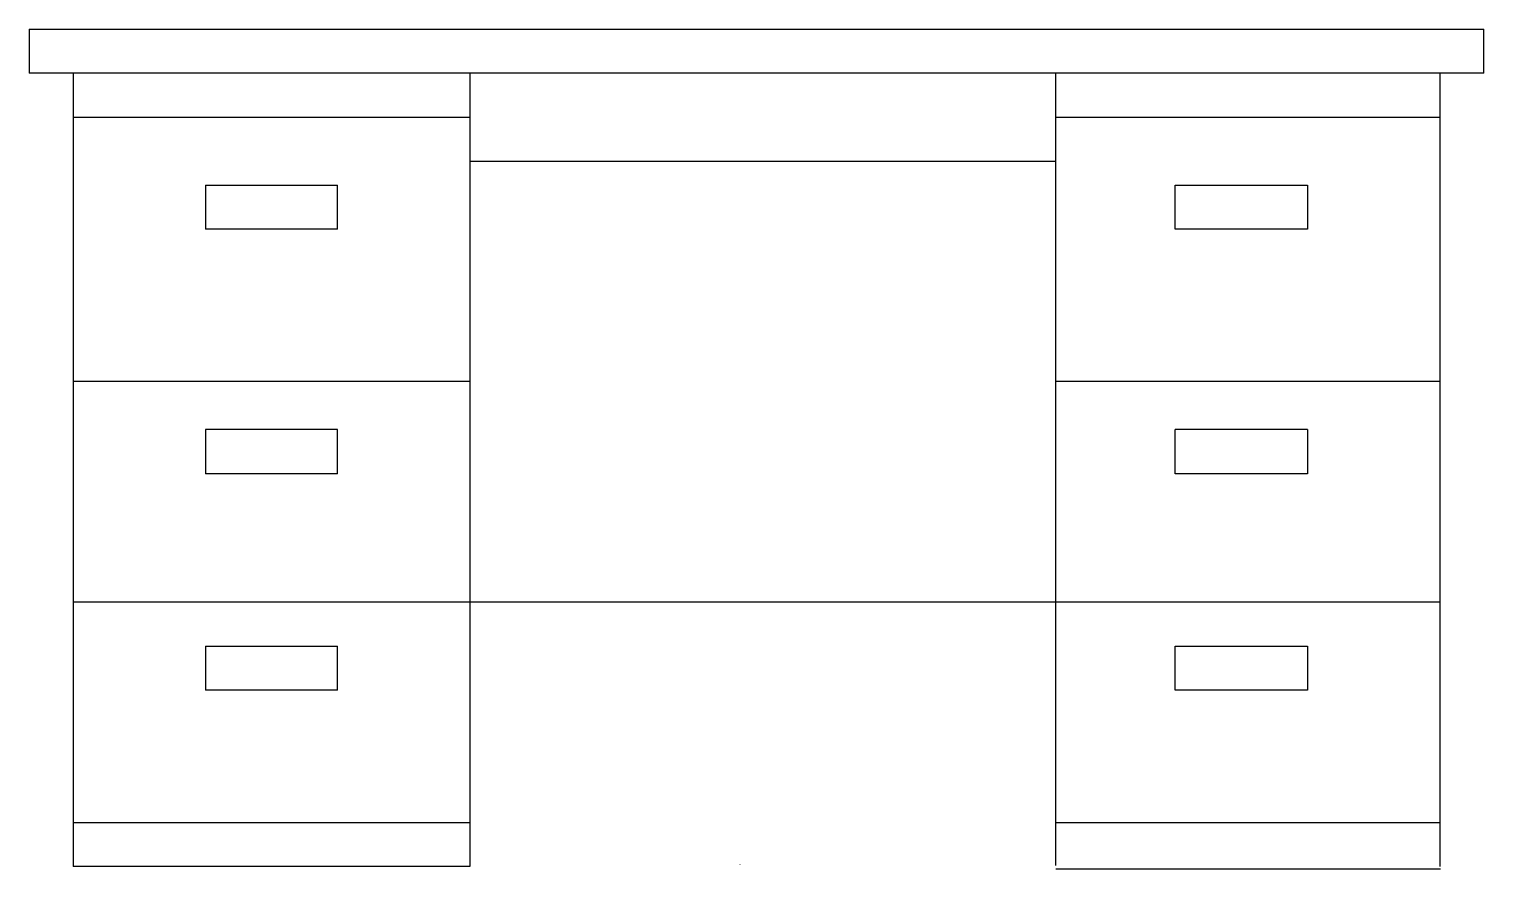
# Model space of a CAD drawing. Header units: millimetres. Extents: x 0 to 1389, y 0 to 802.
import ezdxf

# ---------------------------------------------------------------- set-up
doc = ezdxf.new("R2010")
doc.units = ezdxf.units.MM
doc.styles.get("Standard").update_dxf_attribs({"font": 'SimSun.ttf'})

msp = doc.modelspace()

# ---------------------------------------------------------------- linework, layer by layer
at = {"color": 7, "linetype": 'Continuous'}
for p, q in [((0, 802.3), (1389.5, 802.3)), ((0, 802.3), (0, 760.2)), ((1389.5, 760.2), (1389.5, 802.3)), ((1389.5, 760.2), (0, 760.2)), ((42.1, 760.2), (42.1, 2.3)), ((421.1, 760.2), (421.1, 2.3)), ((980.7, 3.3), (980.7, 760.6)), ((1347.4, 760.2), (1347.4, 2.3)), ((42.1, 718.1), (421.1, 718.1)), ((980.7, 718.1), (1347.4, 718.1)), ((421.1, 676), (980.7, 676)), ((168.4, 653.2), (294.7, 653.2)), ((168.4, 653.2), (168.4, 611.1)), ((294.7, 611.1), (294.7, 653.2)), ((1094.7, 653.2), (1221.1, 653.2)), ((1094.7, 611.1), (1094.7, 653.2)), ((1221.1, 653.2), (1221.1, 611.1)), ((294.7, 611.1), (168.4, 611.1)), ((1221.1, 611.1), (1094.7, 611.1)), ((421.1, 465.5), (42.1, 465.5)), ((1347.4, 465.5), (980.7, 465.5)), ((168.4, 419.7), (168.4, 377.5)), ((294.7, 419.7), (168.4, 419.7)), ((294.7, 377.5), (294.7, 419.7)), ((1094.7, 377.5), (1094.7, 419.7)), ((1221.1, 419.7), (1094.7, 419.7)), ((1221.1, 419.7), (1221.1, 377.5)), ((294.7, 377.5), (168.4, 377.5)), ((1221.1, 377.5), (1094.7, 377.5)), ((1347.4, 254.9), (42.1, 254.9)), ((168.4, 212.8), (294.7, 212.8)), ((168.4, 212.8), (168.4, 170.7)), ((294.7, 170.7), (294.7, 212.8)), ((1094.7, 212.8), (1221.1, 212.8)), ((1094.7, 170.7), (1094.7, 212.8)), ((1221.1, 212.8), (1221.1, 170.7)), ((294.7, 170.7), (168.4, 170.7)), ((1221.1, 170.7), (1094.7, 170.7)), ((42.1, 44.4), (421.1, 44.4)), ((980.7, 44.4), (1347.4, 44.4)), ((421.1, 2.3), (42.1, 2.3)), ((980.7, 0), (1348, 0))]:
    msp.add_line(p, q, dxfattribs=at)

# ---------------------------------------------------------------- texts
at = {"width": 0.8, "flags": 9}
for tag, s in [('YSIZE', '802'), ('XSIZE', '1389')]:
    msp.add_attdef(tag, (678.4, 3.8), s, height=0.5, dxfattribs=at)

doc.saveas('drawing.dxf')
